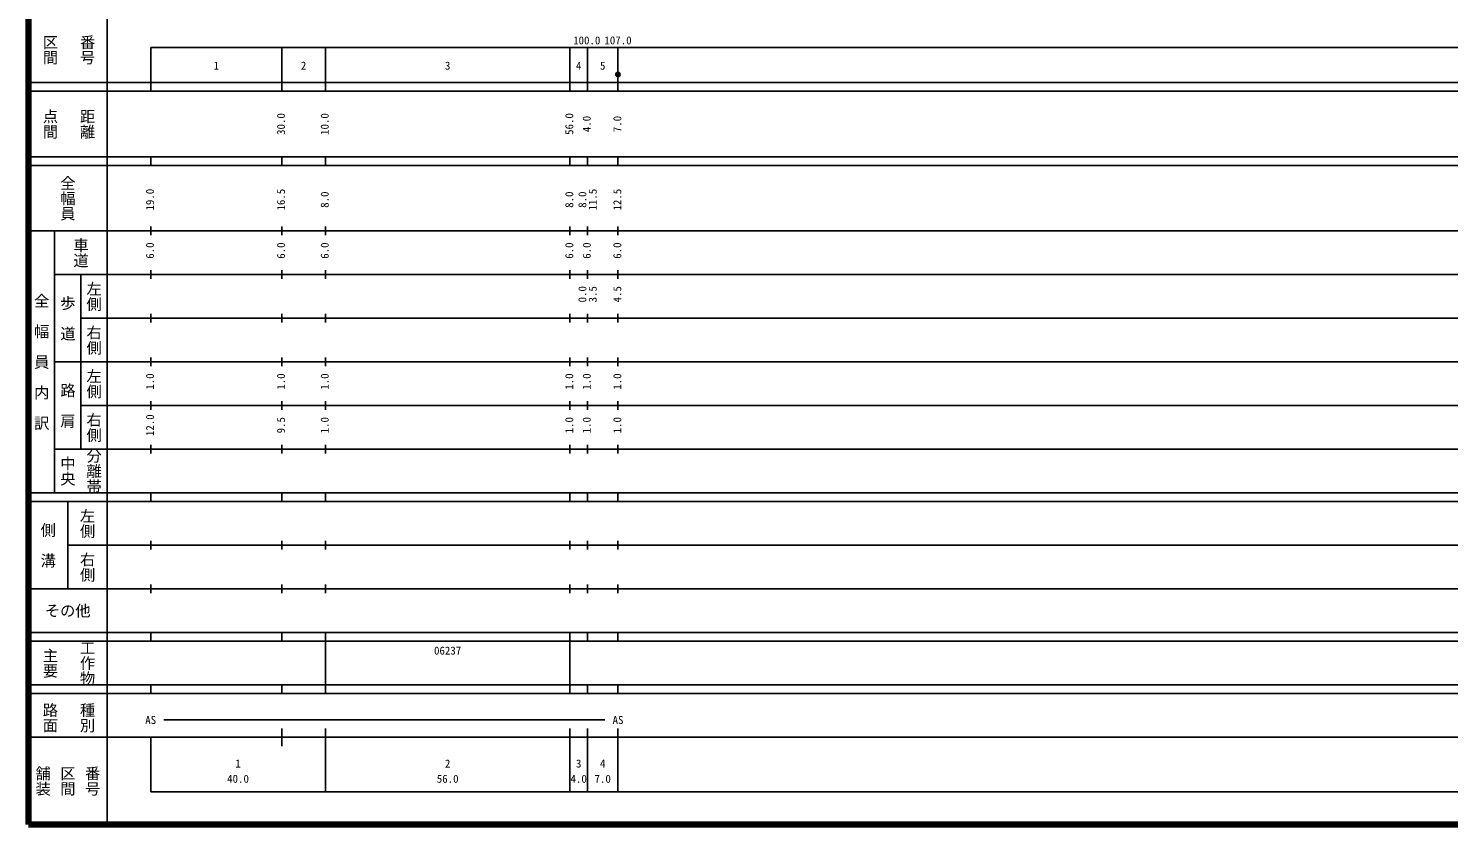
# Model space of a CAD drawing. Units: millimetres on the paper, enlarged 1000 times. Extents: x 40000 to 680000, y 20000 to 380000.
# Drawn here: x 40000 to 365183, y 20000 to 202409 of the extents above; entities that cross this region are included whole.
import ezdxf
from ezdxf.enums import TextEntityAlignment as Align

# ---------------------------------------------------------------- set-up
doc = ezdxf.new("R2010")
doc.units = ezdxf.units.MM
doc.header["$LTSCALE"] = 1000
doc.layers.add('M-TTL', color=2, linetype='Continuous', lineweight=140)
doc.layers.add('M-TTL-BAND', color=7, linetype='Continuous', lineweight=25)
doc.styles.add('@ＭＳ ゴシック', font='')
doc.styles.add('ＭＳ ゴシック', font='')
doc.styles.get('@ＭＳ ゴシック').set_extended_font_data('@MS Gothic')
doc.styles.get('ＭＳ ゴシック').set_extended_font_data('MS Gothic')

msp = doc.modelspace()

# ---------------------------------------------------------------- hatches: boundary and pattern name
at = {"layer": 'M-TTL-BAND'}
msp.add_hatch(color=256, dxfattribs=at).paths.add_polyline_path([(175494, 191838, 1), (174494, 191838, 1)])

# ---------------------------------------------------------------- linework, layer by layer
at = {"layer": 'M-TTL'}
for p, q in [((40000, 380000), (40000, 20000)), ((40000, 20000), (680000, 20000))]:
    msp.add_line(p, q, dxfattribs=at)
at = {"layer": 'M-TTL-BAND'}
for p, q in [((58000, 370000), (58000, 20000)), ((68000, 198000), (579000, 198000)), ((68000, 198000), (68000, 188000)), ((98000, 188000), (98000, 198000)), ((108000, 188000), (108000, 198000)), ((164000, 188000), (164000, 198000)), ((168000, 188000), (168000, 198000)), ((175000, 188000), (175000, 198000)), ((40000, 190000), (579000, 190000)), ((40000, 188000), (579000, 188000)), ((40000, 173000), (579000, 173000)), ((68000, 171000), (68000, 173000)), ((98000, 171000), (98000, 173000)), ((108000, 171000), (108000, 173000)), ((164000, 171000), (164000, 173000)), ((168000, 171000), (168000, 173000)), ((175000, 171000), (175000, 173000)), ((40000, 171000), (579000, 171000)), ((68000, 155000), (68000, 157000)), ((98000, 155000), (98000, 157000)), ((108000, 155000), (108000, 157000)), ((164000, 155000), (164000, 157000)), ((168000, 155000), (168000, 157000)), ((175000, 155000), (175000, 157000)), ((40000, 156000), (579000, 156000)), ((46000, 96000), (46000, 156000)), ((68000, 145000), (68000, 147000)), ((98000, 145000), (98000, 147000)), ((108000, 145000), (108000, 147000)), ((164000, 145000), (164000, 147000)), ((168000, 145000), (168000, 147000)), ((175000, 145000), (175000, 147000)), ((46000, 146000), (579000, 146000)), ((52000, 146000), (52000, 106000)), ((68000, 135000), (68000, 137000)), ((98000, 135000), (98000, 137000)), ((108000, 135000), (108000, 137000)), ((164000, 135000), (164000, 137000)), ((168000, 135000), (168000, 137000)), ((175000, 135000), (175000, 137000)), ((52000, 136000), (579000, 136000)), ((68000, 125000), (68000, 127000)), ((98000, 125000), (98000, 127000)), ((108000, 125000), (108000, 127000)), ((164000, 125000), (164000, 127000)), ((168000, 125000), (168000, 127000)), ((175000, 125000), (175000, 127000)), ((46000, 126000), (579000, 126000)), ((52000, 116000), (579000, 116000)), ((68000, 115000), (68000, 117000)), ((98000, 115000), (98000, 117000)), ((108000, 115000), (108000, 117000)), ((164000, 115000), (164000, 117000)), ((168000, 115000), (168000, 117000)), ((175000, 115000), (175000, 117000)), ((46000, 106000), (579000, 106000)), ((68000, 105000), (68000, 107000)), ((98000, 105000), (98000, 107000)), ((108000, 105000), (108000, 107000)), ((164000, 105000), (164000, 107000)), ((168000, 105000), (168000, 107000)), ((175000, 105000), (175000, 107000)), ((40000, 96000), (579000, 96000)), ((68000, 94000), (68000, 96000)), ((98000, 94000), (98000, 96000)), ((108000, 94000), (108000, 96000)), ((164000, 94000), (164000, 96000)), ((168000, 94000), (168000, 96000)), ((175000, 94000), (175000, 96000)), ((40000, 94000), (579000, 94000)), ((49000, 94000), (49000, 74000)), ((68000, 83000), (68000, 85000)), ((98000, 83000), (98000, 85000)), ((108000, 83000), (108000, 85000)), ((164000, 83000), (164000, 85000)), ((168000, 83000), (168000, 85000)), ((175000, 83000), (175000, 85000)), ((49000, 84000), (579000, 84000)), ((68000, 73000), (68000, 75000)), ((98000, 73000), (98000, 75000)), ((108000, 73000), (108000, 75000)), ((164000, 73000), (164000, 75000)), ((168000, 73000), (168000, 75000)), ((175000, 73000), (175000, 75000)), ((40000, 74000), (579000, 74000)), ((40000, 64000), (579000, 64000)), ((40000, 62000), (579000, 62000)), ((68000, 62000), (68000, 64000)), ((98000, 62000), (98000, 64000)), ((108000, 62000), (108000, 64000)), ((108000, 52000), (108000, 62000)), ((164000, 62000), (164000, 64000)), ((164000, 52000), (164000, 62000)), ((168000, 62000), (168000, 64000)), ((175000, 62000), (175000, 64000)), ((40000, 52000), (579000, 52000)), ((40000, 50000), (579000, 50000)), ((68000, 50000), (68000, 52000)), ((98000, 50000), (98000, 52000)), ((108000, 50000), (108000, 52000)), ((164000, 50000), (164000, 52000)), ((168000, 50000), (168000, 52000)), ((175000, 50000), (175000, 52000)), ((71000, 44000), (172000, 44000)), ((40000, 40000), (579000, 40000)), ((68000, 40000), (68000, 27500)), ((98000, 38000), (98000, 42000)), ((108000, 27500), (108000, 42000)), ((164000, 27500), (164000, 42000)), ((168000, 27500), (168000, 42000)), ((175000, 27500), (175000, 42000)), ((68000, 27500), (579000, 27500))]:
    msp.add_line(p, q, dxfattribs=at)
msp.add_circle((174994, 191838), 500, dxfattribs=at)

# ---------------------------------------------------------------- texts
at = {"layer": 'M-TTL-BAND', "style": '@ＭＳ ゴシック'}
for s, p in [('区間', (45000, 197500)), ('番号', (53500, 197500)), ('点間', (45000, 180500)), ('距離', (53500, 180500)), ('全幅員', (49000, 163500)), ('車道', (52000, 151000)), ('左側', (55000, 141000)), ('全\u3000幅\u3000員\u3000内\u3000訳', (43000, 126000)), ('歩\u3000道', (49000, 136000)), ('右側', (55000, 131000)), ('左側', (55000, 121000)), ('路\u3000肩', (49000, 116000)), ('右側', (55000, 111000)), ('中央', (49000, 101000)), ('分離帯', (55000, 101000)), ('左側', (53500, 89000)), ('側\u3000溝', (44500, 84000)), ('右側', (53500, 79000)), ('主要', (45000, 57000)), ('工作物', (53500, 57000)), ('路面', (45000, 44500)), ('種別', (53500, 44500)), ('舗装', (43333, 30000)), ('区間', (49000, 30000)), ('番号', (54667, 30000))]:
    msp.add_text(s, height=2566, rotation=270, dxfattribs=at).set_placement(p, align=Align.MIDDLE_CENTER)
at = {"layer": 'M-TTL-BAND', "style": 'ＭＳ ゴシック'}
for s, p in [('100.0', (167844, 198195)), ('107.0', (175000, 198195)), ('1', (83000, 192405)), ('2', (103000, 192405)), ('3', (136000, 192405)), ('4', (166000, 192405)), ('5', (171500, 192405)), ('AS', (68000, 42500)), ('AS', (175000, 42500)), ('1', (88000, 32523)), ('2', (136000, 32523)), ('3', (166000, 32523)), ('4', (171500, 32523)), ('40.0', (88000, 29033)), ('56.0', (136000, 29033)), ('4.0', (166000, 29033)), ('7.0', (171500, 29033))]:
    msp.add_text(s, height=1833, dxfattribs=at).set_placement(p, align=Align.BOTTOM_CENTER)
for s, p in [('30.0', (99302, 180500)), ('10.0', (109302, 180500)), ('56.0', (165302, 180500)), ('4.0', (169302, 180500)), ('7.0', (176302, 180500)), ('19.0', (69302, 163174)), ('16.5', (99302, 163174)), ('8.0', (109302, 163174)), ('8.0', (165302, 163174)), ('8.0', (168302, 163174)), ('11.5', (170672, 163174)), ('12.5', (176302, 163174)), ('6.0', (69302, 151500)), ('6.0', (99302, 151500)), ('6.0', (109302, 151500)), ('6.0', (165302, 151500)), ('6.0', (169302, 151500)), ('6.0', (176302, 151500)), ('0.0', (168302, 141500)), ('3.5', (170672, 141500)), ('4.5', (176302, 141500)), ('1.0', (69302, 121500)), ('1.0', (99302, 121500)), ('1.0', (109302, 121500)), ('1.0', (165302, 121500)), ('1.0', (169302, 121500)), ('1.0', (176302, 121500)), ('12.0', (69302, 111500)), ('9.5', (99302, 111500)), ('1.0', (109302, 111500)), ('1.0', (165302, 111500)), ('1.0', (169302, 111500)), ('1.0', (176302, 111500))]:
    msp.add_text(s, height=1833, rotation=90, dxfattribs=at).set_placement(p, align=Align.BOTTOM_CENTER)
msp.add_text('その他', height=2566, dxfattribs=at).set_placement((49000, 69000), align=Align.MIDDLE_CENTER)
msp.add_text('06237', height=1833, dxfattribs=at).set_placement((132875, 58405), align=Align.BOTTOM_LEFT)

doc.saveas('drawing.dxf')
